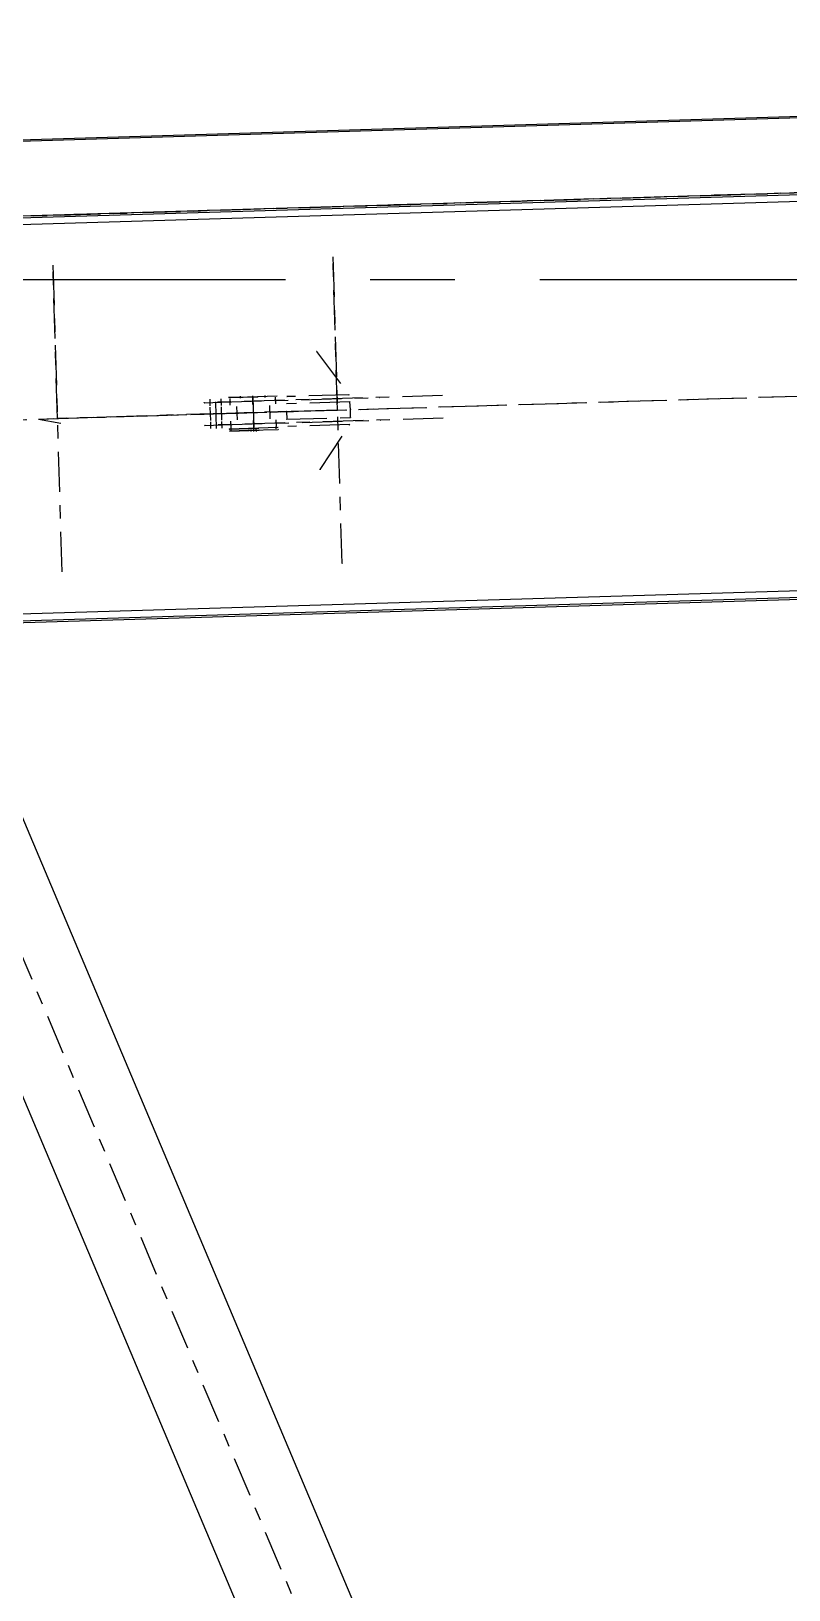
# Model space of a CAD drawing. Header units: millimetres. Extents: x 2368 to 8313, y 7493 to 11698.
# Drawn here: x 4906 to 4962.8, y 11373.3 to 11490.2 of the extents above; entities that cross this region are included whole.
import ezdxf

# ---------------------------------------------------------------- set-up
doc = ezdxf.new("R2010")
doc.units = ezdxf.units.MM
for name, pattern in [('CENTER', [50.8, 31.75, -6.35, 6.35, -6.35]), ('XKITLINE00', [0]), ('XKITLINE02', [4, 2, -2]), ('XKITLINE03', [6, 3, -1, 1, -1])]:
    doc.linetypes.add(name, pattern=pattern)

msp = doc.modelspace()

# ---------------------------------------------------------------- linework, layer by layer
at = {"color": 8, "linetype": 'XKITLINE00'}
for p, q in [((5175.9562, 11490.151), (4842.1084, 11480.0713)), ((5175.9593, 11490.051), (4842.1114, 11479.9714)), ((5176.1283, 11484.4536), (4842.2804, 11474.3739)), ((5176.1327, 11484.3051), (4842.2849, 11474.2255)), ((5176.148, 11483.8005), (4842.3001, 11473.7209)), ((5177.0284, 11454.6405), (4843.1805, 11444.5608)), ((5177.0436, 11454.1359), (4843.1958, 11444.0562)), ((5177.0481, 11453.9875), (4904.6569, 11445.7633)), ((4903.1527, 11436.455), (4969.5606, 11279.1356)), ((4895.6673, 11433.3218), (5037.8981, 11096.3795))]:
    msp.add_line(p, q, dxfattribs=at)
at = {"color": 8, "linetype": 'XKITLINE03'}
for p, q in [((4842.2803, 11474.3739), (5176.1282, 11484.4536)), ((5176.1283, 11484.4536), (4842.2804, 11474.3739)), ((4907.6674, 11472.6064), (4907.6673, 11472.6064)), ((4907.6673, 11472.6064), (4908.0144, 11461.1116)), ((4908.0144, 11461.1116), (4907.6674, 11472.6064)), ((4929.0049, 11461.7454), (4928.6578, 11473.2401)), ((4928.6578, 11473.2401), (4928.6578, 11473.2401)), ((4928.6578, 11473.2401), (4929.0049, 11461.7454)), ((4842.7402, 11459.1409), (5176.5881, 11469.2205)), ((4842.7403, 11459.1409), (5176.5882, 11469.2205)), ((4888.5882, 11460.5251), (5052.5881, 11465.4767)), ((4927.4404, 11466.1302), (4929.865, 11462.8919)), ((4925.0162, 11462.4753), (4919.0184, 11462.2943)), ((4919.0184, 11462.2943), (4920.3081, 11462.3332)), ((4920.3081, 11462.3332), (4932.1629, 11462.6911)), ((4920.828, 11462.679), (4923.0444, 11462.746)), ((4922.2599, 11462.7223), (4920.828, 11462.679)), ((4924.4764, 11462.7892), (4922.2599, 11462.7223)), ((4922.6546, 11462.6542), (4922.721, 11460.4552)), ((4936.871, 11462.8333), (4925.0162, 11462.4753)), ((4929.9387, 11462.3538), (4925.1745, 11462.21)), ((4929.865, 11462.8919), (4925.2156, 11462.7515)), ((4929.977, 11461.7747), (4929.9387, 11462.3538)), ((4906.5881, 11461.0686), (4908.2629, 11460.7671)), ((4908.0144, 11461.1116), (4929.0049, 11461.7454)), ((4920.6872, 11461.4943), (4908.0144, 11461.1116)), ((4908.3615, 11449.6169), (4908.0144, 11461.1116)), ((4920.3594, 11460.634), (4932.2142, 11460.9919)), ((4922.6878, 11461.5547), (4920.6872, 11461.4943)), ((4926.5205, 11461.6704), (4922.6878, 11461.5547)), ((4936.9223, 11461.134), (4925.0675, 11460.7761)), ((4925.1712, 11461.6296), (4925.2096, 11461.0505)), ((4925.2096, 11461.0505), (4929.9736, 11461.1944)), ((4929.0049, 11461.7454), (4926.5205, 11461.6704)), ((4929.0049, 11461.7454), (4929.0049, 11461.7454)), ((4929.3519, 11450.2506), (4929.0049, 11461.7454)), ((4929.9736, 11461.1944), (4929.977, 11461.7747)), ((4888.5881, 11460.5251), (5052.5881, 11072.0118)), ((4888.5882, 11460.5251), (5052.5882, 11072.0118)), ((4925.0675, 11460.7761), (4919.0697, 11460.595)), ((4919.0697, 11460.595), (4920.3594, 11460.634)), ((4920.8992, 11460.3201), (4923.1157, 11460.387)), ((4922.3311, 11460.3633), (4920.8992, 11460.3201)), ((4920.904, 11460.1602), (4923.1205, 11460.2271)), ((4922.336, 11460.2034), (4920.904, 11460.1602)), ((4924.5476, 11460.4303), (4922.3311, 11460.3633)), ((4924.5524, 11460.2703), (4922.336, 11460.2034)), ((4929.9326, 11460.6529), (4925.2832, 11460.5125)), ((4927.7078, 11457.2742), (4929.9326, 11460.6529)), ((4908.3615, 11449.6169), (4908.3615, 11449.6169)), ((4929.3519, 11450.2506), (4929.3519, 11450.2506))]:
    msp.add_line(p, q, dxfattribs=at)
at = {"color": 6, "linetype": 'CENTER'}
msp.add_line((3369.36, 11471.5205), (7066.504, 11471.5205), dxfattribs=at)
at = {"color": 3, "linetype": 'XKITLINE02'}
for p, q in [((4919.4677, 11462.0577), (4919.4526, 11462.5575)), ((4919.9336, 11460.371), (4919.8672, 11462.57)), ((4920.2969, 11462.0827), (4920.2818, 11462.5825)), ((4920.3301, 11460.9832), (4920.2999, 11461.9828)), ((4920.9698, 11462.1031), (4920.9547, 11462.6028)), ((4921.4432, 11462.0173), (4921.4734, 11461.0178)), ((4921.7287, 11462.6262), (4921.7238, 11462.7861)), ((4922.6546, 11462.6542), (4922.6498, 11462.8141)), ((4922.6697, 11462.1544), (4922.6546, 11462.6542)), ((4922.6727, 11462.0544), (4922.7029, 11461.0549)), ((4923.5805, 11462.6821), (4923.5757, 11462.842)), ((4923.9021, 11462.0915), (4923.9323, 11461.092)), ((4924.3695, 11462.2057), (4924.3544, 11462.7055)), ((4919.5009, 11460.9582), (4919.4707, 11461.9578)), ((4919.519, 11460.3585), (4919.5039, 11460.8583)), ((4920.3482, 11460.3835), (4920.3331, 11460.8833)), ((4921.0211, 11460.4038), (4921.0061, 11460.9036)), ((4922.721, 11460.4552), (4922.7059, 11460.9549)), ((4924.4208, 11460.5065), (4924.4057, 11461.0062)), ((4921.0398, 11460.2443), (4921.035, 11460.4042)), ((4922.5372, 11460.1295), (4922.5323, 11460.2894)), ((4922.7258, 11460.2952), (4922.721, 11460.4552)), ((4922.7306, 11460.1353), (4922.7258, 11460.2952)), ((4922.9241, 11460.1411), (4922.9193, 11460.3011)), ((4924.4118, 11460.3461), (4924.407, 11460.5061))]:
    msp.add_line(p, q, dxfattribs=at)
at = {"color": 8, "linetype": 'XKITLINE00'}
for centre in [(4907.6673, 11472.6064), (4907.6674, 11472.6064), (4907.6674, 11472.6064), (4928.6578, 11473.2401), (4928.6578, 11473.2401), (4928.6578, 11473.2401), (4927.4404, 11466.1302), (4919.0184, 11462.2943), (4919.0184, 11462.2943), (4920.3081, 11462.3332), (4920.3081, 11462.3332), (4920.828, 11462.679), (4920.828, 11462.679), (4922.2599, 11462.7223), (4922.2599, 11462.7223), (4922.6546, 11462.6542), (4923.0444, 11462.746), (4924.4764, 11462.7892), (4925.0162, 11462.4753), (4925.0162, 11462.4753), (4925.1745, 11462.21), (4925.2156, 11462.7515), (4929.865, 11462.8919), (4929.865, 11462.8919), (4929.9387, 11462.3538), (4929.9387, 11462.3538), (4932.1629, 11462.6911), (4936.871, 11462.8333), (4906.5881, 11461.0686), (4908.0144, 11461.1116), (4908.0144, 11461.1116), (4908.0144, 11461.1116), (4908.0144, 11461.1116), (4908.0144, 11461.1116), (4920.6872, 11461.4943), (4920.6872, 11461.4943), (4922.6878, 11461.5547), (4922.6878, 11461.5547), (4925.1712, 11461.6296), (4925.2096, 11461.0505), (4925.2096, 11461.0505), (4926.5205, 11461.6704), (4926.5205, 11461.6704), (4929.0049, 11461.7454), (4929.0049, 11461.7454), (4929.0049, 11461.7454), (4929.0049, 11461.7454), (4929.0049, 11461.7454), (4929.0049, 11461.7454), (4929.9736, 11461.1944), (4929.9736, 11461.1944), (4929.977, 11461.7747), (4929.977, 11461.7747), (4932.2142, 11460.9919), (4936.9223, 11461.134), (4919.0697, 11460.595), (4919.0697, 11460.595), (4920.3594, 11460.634), (4920.3594, 11460.634), (4920.8992, 11460.3201), (4920.8992, 11460.3201), (4920.904, 11460.1602), (4920.904, 11460.1602), (4922.3311, 11460.3633), (4922.3311, 11460.3633), (4922.336, 11460.2034), (4922.336, 11460.2034), (4922.721, 11460.4552), (4923.1157, 11460.387), (4923.1205, 11460.2271), (4924.5476, 11460.4303), (4924.5524, 11460.2703), (4925.0675, 11460.7761), (4925.0675, 11460.7761), (4925.2832, 11460.5125), (4929.9326, 11460.6529), (4929.9326, 11460.6529), (4927.7078, 11457.2742), (4908.3615, 11449.6169), (4908.3615, 11449.6169), (4929.3519, 11450.2506), (4929.3519, 11450.2506)]:
    msp.add_circle(centre, 0.004, dxfattribs=at)

doc.saveas('drawing.dxf')
